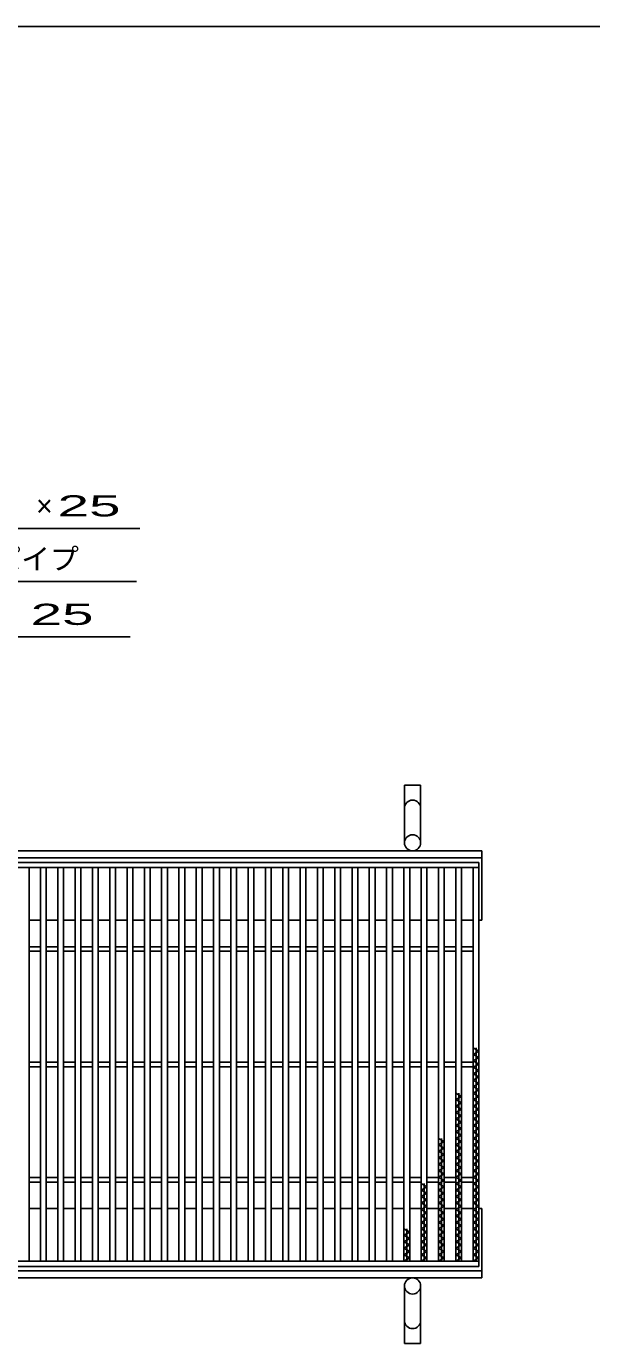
# Model space of a CAD drawing. Units: millimetres, scale not verified. Extents: x -1820 to 1736, y -1282 to 1048.
# Drawn here: x -811 to -321, y -93 to 1048 of the extents above; entities that cross this region are included whole.
import ezdxf
from ezdxf.enums import TextEntityAlignment as Align

# ---------------------------------------------------------------- set-up
doc = ezdxf.new("R2010")
doc.units = ezdxf.units.MM
doc.header["$LTSCALE"] = 10
for name, color, linetype, lineweight in [('0_2', 150, 'Continuous', 25), ('16', 3, 'Continuous', 25), ('19', 6, 'Continuous', 25), ('22', 4, 'Continuous', 25)]:
    doc.layers.add(name, color=color, linetype=linetype, lineweight=lineweight)
doc.styles.add('ベクトル', font='')
doc.styles.get('ベクトル').set_extended_font_data('ベクトル')

msp = doc.modelspace()

# ---------------------------------------------------------------- linework, layer by layer
at = {"layer": '0_2'}
msp.add_line((-1724, 1048.5), (1736, 1048.5), dxfattribs=at)
at = {"layer": '16'}
for p, q in [((-1414, 324), (-419, 324)), ((-419, 324), (-419, 319.5)), ((-419, 319.5), (-1414, 319.5)), ((-809, 319.5), (-814, 319.5)), ((-809, -21.5), (-809, 319.5)), ((-799, 319.5), (-799, -21.5)), ((-794, 319.5), (-799, 319.5)), ((-794, -21.5), (-794, 319.5)), ((-784, 319.5), (-784, -21.5)), ((-779, 319.5), (-784, 319.5)), ((-779, -21.5), (-779, 319.5)), ((-769, 319.5), (-769, -21.5)), ((-764, 319.5), (-769, 319.5)), ((-764, -21.5), (-764, 319.5)), ((-754, 319.5), (-754, -21.5)), ((-749, 319.5), (-754, 319.5)), ((-749, -21.5), (-749, 319.5)), ((-739, 319.5), (-739, -21.5)), ((-734, 319.5), (-739, 319.5)), ((-734, -21.5), (-734, 319.5)), ((-724, 319.5), (-724, -21.5)), ((-719, 319.5), (-724, 319.5)), ((-719, -21.5), (-719, 319.5)), ((-709, 319.5), (-709, -21.5)), ((-704, 319.5), (-709, 319.5)), ((-704, -21.5), (-704, 319.5)), ((-694, 319.5), (-694, -21.5)), ((-689, 319.5), (-694, 319.5)), ((-689, -21.5), (-689, 319.5)), ((-679, 319.5), (-679, -21.5)), ((-674, 319.5), (-679, 319.5)), ((-674, -21.5), (-674, 319.5)), ((-664, 319.5), (-664, -21.5)), ((-659, 319.5), (-664, 319.5)), ((-659, -21.5), (-659, 319.5)), ((-649, 319.5), (-649, -21.5)), ((-644, 319.5), (-649, 319.5)), ((-644, -21.5), (-644, 319.5)), ((-634, 319.5), (-634, -21.5)), ((-629, 319.5), (-634, 319.5)), ((-629, -21.5), (-629, 319.5)), ((-619, 319.5), (-619, -21.5)), ((-614, 319.5), (-619, 319.5)), ((-614, -21.5), (-614, 319.5)), ((-604, 319.5), (-604, -21.5)), ((-599, 319.5), (-604, 319.5)), ((-599, -21.5), (-599, 319.5)), ((-589, 319.5), (-589, -21.5)), ((-584, 319.5), (-589, 319.5)), ((-584, -21.5), (-584, 319.5)), ((-574, 319.5), (-574, -21.5)), ((-569, 319.5), (-574, 319.5)), ((-569, -21.5), (-569, 319.5)), ((-559, 319.5), (-559, -21.5)), ((-554, 319.5), (-559, 319.5)), ((-554, -21.5), (-554, 319.5)), ((-544, 319.5), (-544, -21.5)), ((-539, 319.5), (-544, 319.5)), ((-539, -21.5), (-539, 319.5)), ((-529, 319.5), (-529, -21.5)), ((-524, 319.5), (-529, 319.5)), ((-524, -21.5), (-524, 319.5)), ((-514, 319.5), (-514, -21.5)), ((-509, 319.5), (-514, 319.5)), ((-509, -21.5), (-509, 319.5)), ((-499, 319.5), (-499, -21.5)), ((-494, 319.5), (-499, 319.5)), ((-494, -21.5), (-494, 319.5)), ((-484, 319.5), (-484, -21.5)), ((-479, 319.5), (-484, 319.5)), ((-479, -21.5), (-479, 319.5)), ((-469, 319.5), (-469, -21.5)), ((-464, 319.5), (-469, 319.5)), ((-464, -21.5), (-464, 319.5)), ((-454, 319.5), (-454, -21.5)), ((-449, 319.5), (-454, 319.5)), ((-449, -21.5), (-449, 319.5)), ((-439, 319.5), (-439, -21.5)), ((-434, 319.5), (-439, 319.5)), ((-434, -21.5), (-434, 319.5)), ((-424, 319.5), (-424, -21.5)), ((-419, 319.5), (-424, 319.5)), ((-419, -21.5), (-419, 319.5)), ((-809, 251), (-799, 251)), ((-809, 247), (-799, 247)), ((-794, 251), (-784, 251)), ((-794, 247), (-784, 247)), ((-779, 251), (-769, 251)), ((-779, 247), (-769, 247)), ((-764, 251), (-754, 251)), ((-764, 247), (-754, 247)), ((-749, 251), (-739, 251)), ((-749, 247), (-739, 247)), ((-734, 251), (-724, 251)), ((-734, 247), (-724, 247)), ((-719, 251), (-709, 251)), ((-719, 247), (-709, 247)), ((-704, 251), (-694, 251)), ((-704, 247), (-694, 247)), ((-689, 251), (-679, 251)), ((-689, 247), (-679, 247)), ((-674, 251), (-664, 251)), ((-674, 247), (-664, 247)), ((-659, 251), (-649, 251)), ((-659, 247), (-649, 247)), ((-644, 251), (-634, 251)), ((-644, 247), (-634, 247)), ((-629, 251), (-619, 251)), ((-629, 247), (-619, 247)), ((-614, 251), (-604, 251)), ((-614, 247), (-604, 247)), ((-599, 251), (-589, 251)), ((-599, 247), (-589, 247)), ((-584, 251), (-574, 251)), ((-584, 247), (-574, 247)), ((-569, 251), (-559, 251)), ((-569, 247), (-559, 247)), ((-554, 251), (-544, 251)), ((-554, 247), (-544, 247)), ((-539, 251), (-529, 251)), ((-539, 247), (-529, 247)), ((-524, 251), (-514, 251)), ((-524, 247), (-514, 247)), ((-509, 251), (-499, 251)), ((-509, 247), (-499, 247)), ((-494, 251), (-484, 251)), ((-494, 247), (-484, 247)), ((-479, 251), (-469, 251)), ((-479, 247), (-469, 247)), ((-464, 251), (-454, 251)), ((-464, 247), (-454, 247)), ((-449, 251), (-439, 251)), ((-449, 247), (-439, 247)), ((-434, 251), (-424, 251)), ((-434, 247), (-424, 247)), ((-419, 160.5), (-424, 163.3)), ((-424, 157.7), (-419, 160.5)), ((-421.5, -21.5), (-421.5, 163.3)), ((-809, 151), (-799, 151)), ((-794, 151), (-784, 151)), ((-779, 151), (-769, 151)), ((-764, 151), (-754, 151)), ((-749, 151), (-739, 151)), ((-734, 151), (-724, 151)), ((-719, 151), (-709, 151)), ((-704, 151), (-694, 151)), ((-689, 151), (-679, 151)), ((-674, 151), (-664, 151)), ((-659, 151), (-649, 151)), ((-644, 151), (-634, 151)), ((-629, 151), (-619, 151)), ((-614, 151), (-604, 151)), ((-599, 151), (-589, 151)), ((-584, 151), (-574, 151)), ((-569, 151), (-559, 151)), ((-554, 151), (-544, 151)), ((-539, 151), (-529, 151)), ((-524, 151), (-514, 151)), ((-509, 151), (-499, 151)), ((-494, 151), (-484, 151)), ((-479, 151), (-469, 151)), ((-464, 151), (-454, 151)), ((-449, 151), (-439, 151)), ((-434, 151), (-424, 151)), ((-419, 154.9), (-424, 157.7)), ((-424, 152.1), (-419, 154.9)), ((-419, 149.3), (-424, 152.1)), ((-424, 146.5), (-419, 149.3)), ((-809, 147), (-799, 147)), ((-794, 147), (-784, 147)), ((-779, 147), (-769, 147)), ((-764, 147), (-754, 147)), ((-749, 147), (-739, 147)), ((-734, 147), (-724, 147)), ((-719, 147), (-709, 147)), ((-704, 147), (-694, 147)), ((-689, 147), (-679, 147)), ((-674, 147), (-664, 147)), ((-659, 147), (-649, 147)), ((-644, 147), (-634, 147)), ((-629, 147), (-619, 147)), ((-614, 147), (-604, 147)), ((-599, 147), (-589, 147)), ((-584, 147), (-574, 147)), ((-569, 147), (-559, 147)), ((-554, 147), (-544, 147)), ((-539, 147), (-529, 147)), ((-524, 147), (-514, 147)), ((-509, 147), (-499, 147)), ((-494, 147), (-484, 147)), ((-479, 147), (-469, 147)), ((-464, 147), (-454, 147)), ((-449, 147), (-439, 147)), ((-434, 147), (-424, 147)), ((-419, 143.7), (-424, 146.5)), ((-424, 140.9), (-419, 143.7)), ((-419, 138.1), (-424, 140.9)), ((-424, 135.3), (-419, 138.1)), ((-419, 132.5), (-424, 135.3)), ((-424, 129.7), (-419, 132.5)), ((-419, 126.9), (-424, 129.7)), ((-424, 124.1), (-419, 126.9)), ((-434, 121.3), (-439, 124.1)), ((-439, 118.5), (-434, 121.3)), ((-434, 115.7), (-439, 118.5)), ((-439, 112.9), (-434, 115.7)), ((-436.5, -21.5), (-436.5, 124.1)), ((-419, 121.3), (-424, 124.1)), ((-424, 118.5), (-419, 121.3)), ((-419, 115.7), (-424, 118.5)), ((-424, 112.9), (-419, 115.7)), ((-434, 110.1), (-439, 112.9)), ((-439, 107.3), (-434, 110.1)), ((-434, 104.5), (-439, 107.3)), ((-439, 101.7), (-434, 104.5)), ((-419, 110.1), (-424, 112.9)), ((-424, 107.3), (-419, 110.1)), ((-419, 104.5), (-424, 107.3)), ((-424, 101.7), (-419, 104.5)), ((-434, 98.9), (-439, 101.7)), ((-439, 96.1), (-434, 98.9)), ((-434, 93.3), (-439, 96.1)), ((-439, 90.5), (-434, 93.3)), ((-419, 98.9), (-424, 101.7)), ((-424, 96.1), (-419, 98.9)), ((-419, 93.3), (-424, 96.1)), ((-424, 90.5), (-419, 93.3)), ((-449, 82.1), (-454, 84.9)), ((-454, 79.3), (-449, 82.1)), ((-451.5, -21.5), (-451.5, 84.9)), ((-434, 87.7), (-439, 90.5)), ((-439, 84.9), (-434, 87.7)), ((-434, 82.1), (-439, 84.9)), ((-439, 79.3), (-434, 82.1)), ((-419, 87.7), (-424, 90.5)), ((-424, 84.9), (-419, 87.7)), ((-419, 82.1), (-424, 84.9)), ((-424, 79.3), (-419, 82.1)), ((-449, 76.5), (-454, 79.3)), ((-454, 73.7), (-449, 76.5)), ((-449, 70.9), (-454, 73.7)), ((-454, 68.1), (-449, 70.9)), ((-434, 76.5), (-439, 79.3)), ((-439, 73.7), (-434, 76.5)), ((-434, 70.9), (-439, 73.7)), ((-439, 68.1), (-434, 70.9)), ((-419, 76.5), (-424, 79.3)), ((-424, 73.7), (-419, 76.5)), ((-419, 70.9), (-424, 73.7)), ((-424, 68.1), (-419, 70.9)), ((-449, 65.3), (-454, 68.1)), ((-454, 62.5), (-449, 65.3)), ((-449, 59.7), (-454, 62.5)), ((-454, 56.9), (-449, 59.7)), ((-434, 65.3), (-439, 68.1)), ((-439, 62.5), (-434, 65.3)), ((-434, 59.7), (-439, 62.5)), ((-439, 56.9), (-434, 59.7)), ((-419, 65.3), (-424, 68.1)), ((-424, 62.5), (-419, 65.3)), ((-419, 59.7), (-424, 62.5)), ((-424, 56.9), (-419, 59.7)), ((-809, 51), (-799, 51)), ((-809, 47), (-799, 47)), ((-794, 51), (-784, 51)), ((-794, 47), (-784, 47)), ((-779, 51), (-769, 51)), ((-779, 47), (-769, 47)), ((-764, 51), (-754, 51)), ((-764, 47), (-754, 47)), ((-749, 51), (-739, 51)), ((-749, 47), (-739, 47)), ((-734, 51), (-724, 51)), ((-734, 47), (-724, 47)), ((-719, 51), (-709, 51)), ((-719, 47), (-709, 47)), ((-704, 51), (-694, 51)), ((-704, 47), (-694, 47)), ((-689, 51), (-679, 51)), ((-689, 47), (-679, 47)), ((-674, 51), (-664, 51)), ((-674, 47), (-664, 47)), ((-659, 51), (-649, 51)), ((-659, 47), (-649, 47)), ((-644, 51), (-634, 51)), ((-644, 47), (-634, 47)), ((-629, 51), (-619, 51)), ((-629, 47), (-619, 47)), ((-614, 51), (-604, 51)), ((-614, 47), (-604, 47)), ((-599, 51), (-589, 51)), ((-599, 47), (-589, 47)), ((-584, 51), (-574, 51)), ((-584, 47), (-574, 47)), ((-569, 51), (-559, 51)), ((-569, 47), (-559, 47)), ((-554, 51), (-544, 51)), ((-554, 47), (-544, 47)), ((-539, 51), (-529, 51)), ((-539, 47), (-529, 47)), ((-524, 51), (-514, 51)), ((-524, 47), (-514, 47)), ((-509, 51), (-499, 51)), ((-509, 47), (-499, 47)), ((-494, 51), (-484, 51)), ((-494, 47), (-484, 47)), ((-479, 51), (-469, 51)), ((-479, 47), (-469, 47)), ((-464, 42.9), (-469, 45.7)), ((-466.5, -21.5), (-466.5, 45.7)), ((-464, 51), (-454, 51)), ((-464, 47), (-454, 47)), ((-449, 54.1), (-454, 56.9)), ((-454, 51.3), (-449, 54.1)), ((-449, 48.5), (-454, 51.3)), ((-454, 45.7), (-449, 48.5)), ((-449, 42.9), (-454, 45.7)), ((-449, 51), (-439, 51)), ((-449, 47), (-439, 47)), ((-434, 54.1), (-439, 56.9)), ((-439, 51.3), (-434, 54.1)), ((-434, 48.5), (-439, 51.3)), ((-439, 45.7), (-434, 48.5)), ((-434, 42.9), (-439, 45.7)), ((-434, 51), (-424, 51)), ((-434, 47), (-424, 47)), ((-419, 54.1), (-424, 56.9)), ((-424, 51.3), (-419, 54.1)), ((-419, 48.5), (-424, 51.3)), ((-424, 45.7), (-419, 48.5)), ((-419, 42.9), (-424, 45.7)), ((-469, 40.1), (-464, 42.9)), ((-464, 37.3), (-469, 40.1)), ((-469, 34.5), (-464, 37.3)), ((-464, 31.7), (-469, 34.5)), ((-454, 40.1), (-449, 42.9)), ((-449, 37.3), (-454, 40.1)), ((-454, 34.5), (-449, 37.3)), ((-449, 31.7), (-454, 34.5)), ((-439, 40.1), (-434, 42.9)), ((-434, 37.3), (-439, 40.1)), ((-439, 34.5), (-434, 37.3)), ((-434, 31.7), (-439, 34.5)), ((-424, 40.1), (-419, 42.9)), ((-419, 37.3), (-424, 40.1)), ((-424, 34.5), (-419, 37.3)), ((-419, 31.7), (-424, 34.5)), ((-469, 28.9), (-464, 31.7)), ((-464, 26.1), (-469, 28.9)), ((-469, 23.3), (-464, 26.1)), ((-464, 20.5), (-469, 23.3)), ((-454, 28.9), (-449, 31.7)), ((-449, 26.1), (-454, 28.9)), ((-454, 23.3), (-449, 26.1)), ((-449, 20.5), (-454, 23.3)), ((-439, 28.9), (-434, 31.7)), ((-434, 26.1), (-439, 28.9)), ((-439, 23.3), (-434, 26.1)), ((-434, 20.5), (-439, 23.3)), ((-424, 28.9), (-419, 31.7)), ((-419, 26.1), (-424, 28.9)), ((-424, 23.3), (-419, 26.1)), ((-419, 20.5), (-424, 23.3)), ((-469, 17.7), (-464, 20.5)), ((-464, 14.9), (-469, 17.7)), ((-469, 12.1), (-464, 14.9)), ((-464, 9.3), (-469, 12.1)), ((-454, 17.7), (-449, 20.5)), ((-449, 14.9), (-454, 17.7)), ((-454, 12.1), (-449, 14.9)), ((-449, 9.3), (-454, 12.1)), ((-439, 17.7), (-434, 20.5)), ((-434, 14.9), (-439, 17.7)), ((-439, 12.1), (-434, 14.9)), ((-434, 9.3), (-439, 12.1)), ((-424, 17.7), (-419, 20.5)), ((-419, 14.9), (-424, 17.7)), ((-424, 12.1), (-419, 14.9)), ((-419, 9.3), (-424, 12.1)), ((-479, 3.7), (-484, 6.5)), ((-484, 0.9), (-479, 3.7)), ((-479, -1.9), (-484, 0.9)), ((-481.5, -21.5), (-481.5, 6.5)), ((-469, 6.5), (-464, 9.3)), ((-464, 3.7), (-469, 6.5)), ((-469, 0.9), (-464, 3.7)), ((-464, -1.9), (-469, 0.9)), ((-454, 6.5), (-449, 9.3)), ((-449, 3.7), (-454, 6.5)), ((-454, 0.9), (-449, 3.7)), ((-449, -1.9), (-454, 0.9)), ((-439, 6.5), (-434, 9.3)), ((-434, 3.7), (-439, 6.5)), ((-439, 0.9), (-434, 3.7)), ((-434, -1.9), (-439, 0.9)), ((-424, 6.5), (-419, 9.3)), ((-419, 3.7), (-424, 6.5)), ((-424, 0.9), (-419, 3.7)), ((-419, -1.9), (-424, 0.9)), ((-484, -4.7), (-479, -1.9)), ((-479, -7.5), (-484, -4.7)), ((-484, -10.3), (-479, -7.5)), ((-479, -13.1), (-484, -10.3)), ((-469, -4.7), (-464, -1.9)), ((-464, -7.5), (-469, -4.7)), ((-469, -10.3), (-464, -7.5)), ((-464, -13.1), (-469, -10.3)), ((-454, -4.7), (-449, -1.9)), ((-449, -7.5), (-454, -4.7)), ((-454, -10.3), (-449, -7.5)), ((-449, -13.1), (-454, -10.3)), ((-439, -4.7), (-434, -1.9)), ((-434, -7.5), (-439, -4.7)), ((-439, -10.3), (-434, -7.5)), ((-434, -13.1), (-439, -10.3)), ((-424, -4.7), (-419, -1.9)), ((-419, -7.5), (-424, -4.7)), ((-424, -10.3), (-419, -7.5)), ((-419, -13.1), (-424, -10.3)), ((-1414, -21.5), (-419, -21.5)), ((-814, -21.5), (-809, -21.5)), ((-799, -21.5), (-794, -21.5)), ((-784, -21.5), (-779, -21.5)), ((-769, -21.5), (-764, -21.5)), ((-754, -21.5), (-749, -21.5)), ((-739, -21.5), (-734, -21.5)), ((-724, -21.5), (-719, -21.5)), ((-709, -21.5), (-704, -21.5)), ((-694, -21.5), (-689, -21.5)), ((-679, -21.5), (-674, -21.5)), ((-664, -21.5), (-659, -21.5)), ((-649, -21.5), (-644, -21.5)), ((-634, -21.5), (-629, -21.5)), ((-619, -21.5), (-614, -21.5)), ((-604, -21.5), (-599, -21.5)), ((-589, -21.5), (-584, -21.5)), ((-574, -21.5), (-569, -21.5)), ((-559, -21.5), (-554, -21.5)), ((-544, -21.5), (-539, -21.5)), ((-529, -21.5), (-524, -21.5)), ((-514, -21.5), (-509, -21.5)), ((-499, -21.5), (-494, -21.5)), ((-484, -15.9), (-479, -13.1)), ((-479, -18.7), (-484, -15.9)), ((-484, -21.5), (-479, -18.7)), ((-484, -21.5), (-479, -21.5)), ((-469, -15.9), (-464, -13.1)), ((-464, -18.7), (-469, -15.9)), ((-469, -21.5), (-464, -18.7)), ((-469, -21.5), (-464, -21.5)), ((-454, -15.9), (-449, -13.1)), ((-449, -18.7), (-454, -15.9)), ((-454, -21.5), (-449, -18.7)), ((-454, -21.5), (-449, -21.5)), ((-439, -15.9), (-434, -13.1)), ((-434, -18.7), (-439, -15.9)), ((-439, -21.5), (-434, -18.7)), ((-439, -21.5), (-434, -21.5)), ((-424, -15.9), (-419, -13.1)), ((-419, -18.7), (-424, -15.9)), ((-424, -21.5), (-419, -18.7)), ((-424, -21.5), (-419, -21.5)), ((-419, -21.5), (-419, -26)), ((-419, -26), (-1414, -26))]:
    msp.add_line(p, q, dxfattribs=at)
at = {"layer": '19'}
for p, q in [((-483.5, 341), (-483.5, 391)), ((-483.5, 391), (-469.5, 391)), ((-469.5, 391), (-469.5, 341)), ((-1416.5, 334), (-416.5, 334)), ((-416.5, 274), (-416.5, 334)), ((-1416.5, 328), (-416.5, 328)), ((-809, 274), (-799, 274)), ((-794, 274), (-784, 274)), ((-779, 274), (-769, 274)), ((-764, 274), (-754, 274)), ((-749, 274), (-739, 274)), ((-734, 274), (-724, 274)), ((-719, 274), (-709, 274)), ((-704, 274), (-694, 274)), ((-689, 274), (-679, 274)), ((-674, 274), (-664, 274)), ((-659, 274), (-649, 274)), ((-644, 274), (-634, 274)), ((-629, 274), (-619, 274)), ((-614, 274), (-604, 274)), ((-599, 274), (-589, 274)), ((-584, 274), (-574, 274)), ((-569, 274), (-559, 274)), ((-554, 274), (-544, 274)), ((-539, 274), (-529, 274)), ((-524, 274), (-514, 274)), ((-509, 274), (-499, 274)), ((-494, 274), (-484, 274)), ((-479, 274), (-469, 274)), ((-464, 274), (-454, 274)), ((-449, 274), (-439, 274)), ((-434, 274), (-424, 274)), ((-419, 274), (-416.5, 274)), ((-809, 24), (-799, 24)), ((-794, 24), (-784, 24)), ((-779, 24), (-769, 24)), ((-764, 24), (-754, 24)), ((-749, 24), (-739, 24)), ((-734, 24), (-724, 24)), ((-719, 24), (-709, 24)), ((-704, 24), (-694, 24)), ((-689, 24), (-679, 24)), ((-674, 24), (-664, 24)), ((-659, 24), (-649, 24)), ((-644, 24), (-634, 24)), ((-629, 24), (-619, 24)), ((-614, 24), (-604, 24)), ((-599, 24), (-589, 24)), ((-584, 24), (-574, 24)), ((-569, 24), (-559, 24)), ((-554, 24), (-544, 24)), ((-539, 24), (-529, 24)), ((-524, 24), (-514, 24)), ((-509, 24), (-499, 24)), ((-494, 24), (-484, 24)), ((-479, 24), (-469, 24)), ((-464, 24), (-454, 24)), ((-449, 24), (-439, 24)), ((-434, 24), (-424, 24)), ((-419, 24), (-416.5, 24)), ((-416.5, -36), (-416.5, 24)), ((-1416.5, -30), (-416.5, -30)), ((-1416.5, -36), (-416.5, -36)), ((-483.5, -43), (-483.5, -93)), ((-469.5, -93), (-469.5, -43)), ((-483.5, -93), (-469.5, -93))]:
    msp.add_line(p, q, dxfattribs=at)
for centre in [(-476.5, 341), (-476.5, -43)]:
    msp.add_circle(centre, 7, dxfattribs=at)
for centre, start, end in [((-476.5, 371), 0, 180), ((-476.5, -73), 180, 0)]:
    msp.add_arc(centre, 7, start, end, dxfattribs=at)
at = {"layer": '22'}
for p, q in [((-1172.8, 613.5), (-712.8, 613.5)), ((-1155.8, 567.5), (-715.8, 567.5)), ((-1141.2, 519.5), (-721.2, 519.5))]:
    msp.add_line(p, q, dxfattribs=at)

# ---------------------------------------------------------------- texts
at = {"layer": '22', "color": 2, "style": 'ベクトル', "width": 2}
for p in [(-797.8, 633), (-821.2, 539)]:
    msp.add_text(' 25 ', height=18.33, dxfattribs=at).set_placement(p, align=Align.MIDDLE_LEFT)
at = {"layer": '22', "color": 2, "style": 'ベクトル'}
for s, height, p in [('×', 18.3, (-802.8, 633)), ('絞りパイプ', 18.33, (-890.8, 587))]:
    msp.add_text(s, height=height, dxfattribs=at).set_placement(p, align=Align.MIDDLE_LEFT)

doc.saveas('drawing.dxf')
